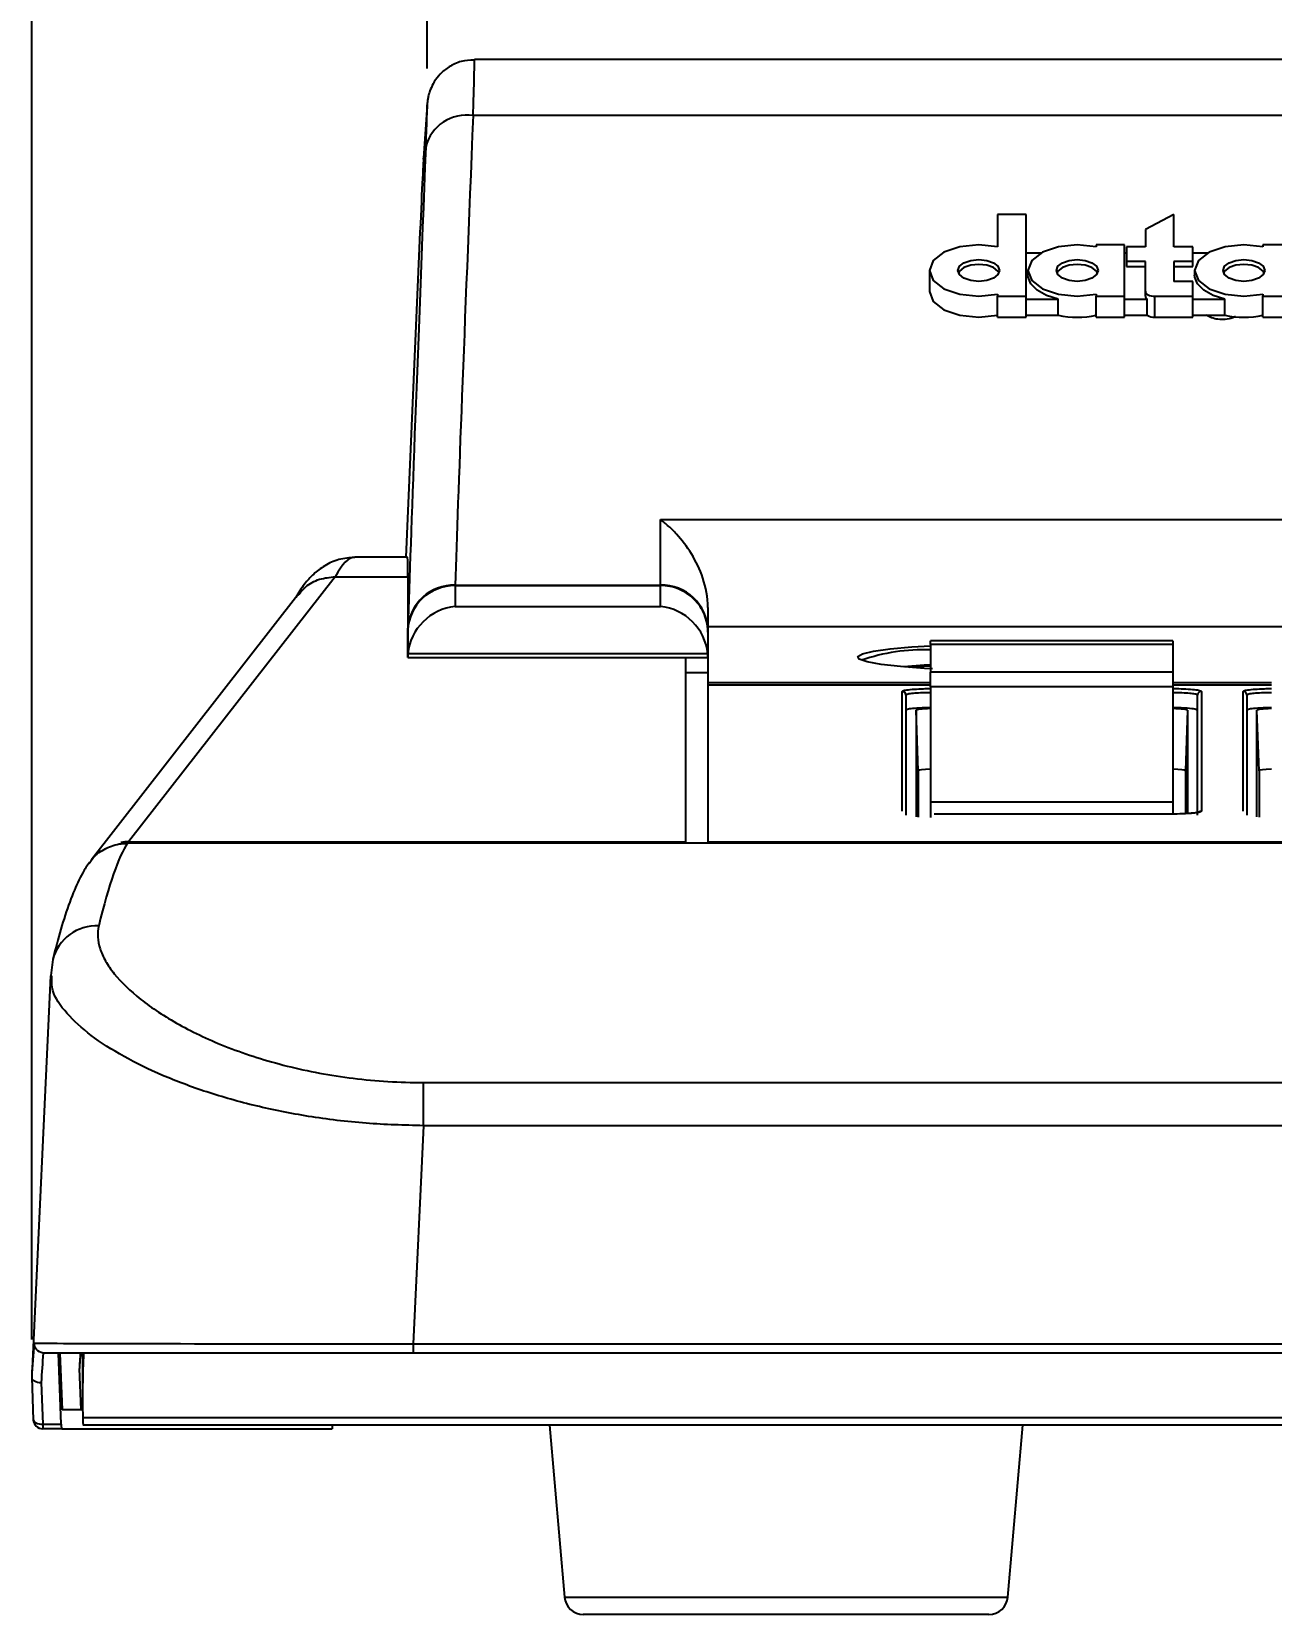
# Model space of a CAD drawing. Header units: millimetres. Extents: x 102 to 710, y 145 to 429.
# Drawn here: x 102.12 to 134.84, y 165.69 to 207.48 of the extents above; entities that cross this region are included whole.
import ezdxf

# ---------------------------------------------------------------- set-up
doc = ezdxf.new("R2010")
doc.units = ezdxf.units.MM
doc.layers.add('DIM', color=5, linetype='Continuous')
doc.styles.add('SLDTEXTSTYLE0', font='TXT', dxfattribs={"width": 0.75})
doc.dimstyles.new('SLDDIMSTYLE0', dxfattribs={"dimtxt": 3.5, "dimasz": 3.302, "dimexe": 0, "dimexo": 0.0625, "dimgap": 0.875, "dimtad": 1, "dimlfac": 2, "dimrnd": 1e-09, "dimzin": 4, "dimdsep": 46, "dimtxsty": 'SLDTEXTSTYLE0', "dimsah": 1, "dimcen": 0.09, "dimadec": 0, "dimazin": 1, "dimtfac": 1, "dimtofl": 0, "dimtmove": 0, "dimatfit": 3, "dimfxl": 1, "dimfrac": 2, "dimtolj": 1, "dimtzin": 12, "dimarcsym": 0})
doc.dimstyles.new('SLDDIMSTYLE1', dxfattribs={"dimtxt": 3.5, "dimasz": 3.302, "dimexe": 0, "dimexo": 0.0625, "dimgap": 0.875, "dimtad": 1, "dimlfac": 2, "dimrnd": 1e-09, "dimzin": 12, "dimdsep": 46, "dimtxsty": 'SLDTEXTSTYLE0', "dimsah": 1, "dimcen": 0.09, "dimadec": 0, "dimazin": 3, "dimtfac": 1, "dimtofl": 0, "dimtmove": 0, "dimatfit": 3, "dimfxl": 1, "dimfrac": 2, "dimtolj": 1, "dimtzin": 12, "dimarcsym": 0})

# ---------------------------------------------------------------- blocks, each defined once
blk = doc.blocks.new('_D')
at = {"layer": 'DIM'}
for p, q in [((102.116, 172.945), (102.118, 235.749)), ((301.968, 172.941), (301.969, 235.745)), ((102.118, 234.749), (301.969, 234.745))]:
    blk.add_line(p, q, dxfattribs=at)
for points in [[(102.118, 234.749), (105.42, 234.241), (105.42, 235.257)], [(301.969, 234.745), (298.667, 235.253), (298.667, 234.237)]]:
    blk.add_solid(points, dxfattribs=at)
at = {"layer": 'DIM', "insert": (188.938, 239.259), "char_height": 3.5, "attachment_point": 1, "rotation": 359.9989, "style": 'SLDTEXTSTYLE0'}
blk.add_mtext('399.70', dxfattribs=at)
blk = doc.blocks.new('_D_1')
at = {"layer": 'DIM'}
for p, q in [((112.554, 206.508), (112.554, 223.747)), ((291.53, 206.508), (291.53, 223.747)), ((112.554, 222.747), (291.53, 222.747))]:
    blk.add_line(p, q, dxfattribs=at)
for points in [[(112.554, 222.747), (115.856, 222.239), (115.856, 223.255)], [(291.53, 222.747), (288.228, 223.255), (288.228, 222.239)]]:
    blk.add_solid(points, dxfattribs=at)
at = {"layer": 'DIM', "insert": (188.938, 227.259), "char_height": 3.5, "attachment_point": 1, "style": 'SLDTEXTSTYLE0'}
blk.add_mtext('357.95', dxfattribs=at)

msp = doc.modelspace()

# ---------------------------------------------------------------- linework, layer by layer
at = {"color": 7, "linetype": 'Continuous', "lineweight": 25}
for p, q in [((290.2771, 206.7471), (113.8069, 206.7471)), ((112.554, 205.5075), (112.4592, 204.1162)), ((112.5557, 205.5382), (112.4609, 204.1469)), ((112.554, 205.5075), (112.5557, 205.5382)), ((290.3153, 205.2664), (113.7688, 205.2664)), ((112.4592, 204.1162), (112.4609, 204.1469)), ((128.367, 202.6553), (127.617, 202.6553)), ((127.617, 202.6553), (127.617, 201.8047)), ((128.367, 200.4961), (128.367, 202.6553)), ((132.267, 202.6553), (131.517, 202.2627)), ((132.267, 201.8047), (132.267, 202.6553)), ((131.517, 202.2627), (131.517, 201.8047)), ((112.3479, 201.7574), (111.9892, 193.6045)), ((128.7609, 201.6376), (128.367, 201.6376)), ((130.967, 201.8571), (130.217, 201.8571)), ((130.217, 201.8571), (130.217, 201.8047)), ((130.967, 200.4961), (130.967, 201.8571)), ((131.017, 201.6376), (130.967, 201.6376)), ((131.017, 201.8047), (131.017, 201.4121)), ((131.517, 201.8047), (131.017, 201.8047)), ((132.767, 201.8047), (132.267, 201.8047)), ((132.767, 201.4121), (132.767, 201.8047)), ((133.1609, 201.6376), (132.767, 201.6376)), ((135.367, 201.8571), (134.617, 201.8571)), ((134.617, 201.8571), (134.617, 201.8047)), ((125.817, 201.1766), (125.817, 200.6227)), ((128.417, 201.1766), (128.417, 201.0488)), ((131.517, 201.4121), (131.017, 201.4121)), ((131.017, 201.4121), (131.017, 201.2843)), ((131.017, 201.2843), (131.517, 201.2843)), ((131.517, 200.627), (131.517, 201.4121)), ((132.767, 201.4121), (132.267, 201.4121)), ((132.267, 201.4121), (132.267, 200.8887)), ((132.267, 201.2843), (132.767, 201.2843)), ((132.767, 201.2843), (132.767, 201.4121)), ((132.817, 201.1766), (132.817, 201.0488)), ((131.517, 200.4992), (131.517, 200.627)), ((132.767, 200.8887), (132.267, 200.8887)), ((132.767, 200.4961), (132.767, 200.8887)), ((127.617, 200.5485), (127.617, 200.4961)), ((127.617, 199.9423), (127.617, 200.4961)), ((127.617, 200.4961), (128.367, 200.4961)), ((128.367, 199.9423), (128.367, 200.4961)), ((128.367, 200.4207), (129.217, 200.4207)), ((129.217, 199.9946), (129.217, 200.4207)), ((130.217, 200.5485), (130.217, 200.4961)), ((130.217, 200.4961), (130.967, 200.4961)), ((130.217, 199.9423), (130.217, 200.4961)), ((130.967, 199.9423), (130.967, 200.4961)), ((130.967, 200.4207), (131.567, 200.4207)), ((131.567, 199.9946), (131.567, 200.4207)), ((131.767, 199.9423), (131.767, 200.4961)), ((131.767, 200.4961), (132.767, 200.4961)), ((132.767, 199.9423), (132.767, 200.4961)), ((132.767, 200.4207), (133.617, 200.4207)), ((133.617, 199.9946), (133.617, 200.4207)), ((134.617, 200.5485), (134.617, 200.4961)), ((134.617, 199.9423), (134.617, 200.4961)), ((134.617, 200.4961), (135.367, 200.4961)), ((127.617, 199.9423), (128.367, 199.9423)), ((128.367, 199.9946), (129.217, 199.9946)), ((130.217, 199.9423), (130.967, 199.9423)), ((130.967, 199.9946), (131.567, 199.9946)), ((131.767, 199.9423), (132.767, 199.9423)), ((132.767, 199.9946), (133.617, 199.9946)), ((134.617, 199.9423), (135.367, 199.9423)), ((118.717, 192.8698), (118.717, 194.5997)), ((112.0346, 193.6045), (110.648, 193.6045)), ((110.1285, 193.0886), (104.6746, 186.0895)), ((110.1322, 193.0886), (112.042, 193.0886)), ((112.042, 193.0886), (112.042, 190.953)), ((113.293, 192.8567), (113.293, 192.3029)), ((113.2948, 192.8698), (113.2944, 192.8567)), ((113.2944, 192.8567), (118.717, 192.8567)), ((113.2948, 192.8698), (118.717, 192.8698)), ((118.717, 192.8567), (118.717, 192.8698)), ((118.717, 192.3029), (118.717, 192.8567)), ((118.717, 192.8567), (118.717, 192.8567)), ((109.1433, 192.6127), (103.6841, 185.6068)), ((113.293, 192.3029), (118.717, 192.3029)), ((118.717, 192.3029), (118.717, 192.3029)), ((119.967, 192.273), (119.967, 191.6801)), ((112.0442, 191.6781), (112.046, 191.7344)), ((112.0442, 191.003), (112.0442, 191.6781)), ((119.967, 191.7763), (162.542, 191.7763)), ((119.967, 191.6801), (119.967, 191.6303)), ((119.967, 191.6303), (119.967, 190.953)), ((112.042, 190.953), (112.0442, 191.003)), ((119.9623, 191.0576), (112.0478, 191.0576)), ((132.242, 191.3929), (125.842, 191.3929)), ((125.842, 191.2963), (125.842, 191.3929)), ((132.242, 191.2963), (125.842, 191.2963)), ((125.842, 191.2963), (125.842, 190.5715)), ((132.242, 191.3929), (132.242, 191.2963)), ((132.242, 191.2963), (132.242, 190.5694)), ((112.042, 190.953), (119.967, 190.953)), ((119.9746, 190.9509), (119.3746, 190.9509)), ((119.3746, 190.9509), (119.3746, 186.0895)), ((119.9746, 190.2881), (119.9746, 190.9509)), ((119.9746, 190.5524), (119.3746, 190.5524)), ((125.842, 190.2881), (119.9746, 190.2881)), ((119.9746, 190.2358), (119.9746, 190.2881)), ((119.9746, 190.2358), (125.842, 190.2358)), ((119.9746, 186.0895), (119.9746, 190.2358)), ((132.242, 190.5694), (125.842, 190.5694)), ((125.842, 190.1795), (125.842, 190.5694)), ((132.242, 190.1795), (125.842, 190.1795)), ((125.842, 190.1795), (125.842, 187.1357)), ((132.242, 190.5694), (132.242, 190.1795)), ((134.842, 190.2881), (132.242, 190.2881)), ((132.242, 190.2358), (134.842, 190.2358)), ((132.242, 190.1795), (132.242, 187.1357)), ((125.0952, 186.895), (125.0952, 190.0632)), ((125.1952, 189.9636), (125.1952, 186.7954)), ((132.8952, 186.7954), (132.8952, 189.9636)), ((132.9952, 190.0632), (132.9952, 186.895)), ((134.0952, 186.895), (134.0952, 190.0632)), ((134.1952, 189.9636), (134.1952, 186.7954)), ((125.4627, 189.5636), (125.4627, 186.7467)), ((125.5186, 187.9648), (125.4627, 189.5636)), ((132.6278, 189.5636), (132.5719, 187.9648)), ((132.6278, 189.5636), (132.6278, 186.8358)), ((134.4627, 186.7467), (134.4627, 189.5636)), ((134.5186, 187.9648), (134.4627, 189.5636)), ((125.5186, 187.9648), (125.5186, 186.7424)), ((132.5719, 187.9648), (132.5719, 186.8319)), ((134.5186, 187.9648), (134.5186, 186.7424)), ((132.242, 187.1357), (125.842, 187.1357)), ((125.842, 187.1357), (125.842, 186.7311)), ((132.1455, 186.8213), (125.9449, 186.8213)), ((132.1455, 186.821), (125.9449, 186.821)), ((132.1455, 186.8213), (132.1455, 186.821)), ((132.242, 187.1357), (132.242, 186.8224)), ((299.4361, 186.0526), (104.648, 186.0526)), ((104.6746, 186.0895), (119.3746, 186.0895)), ((119.3746, 186.0526), (119.3746, 186.0895)), ((119.9746, 186.0895), (174.1095, 186.0895)), ((119.9746, 186.0526), (119.9746, 186.0895)), ((102.676, 182.979), (102.6236, 182.5595)), ((102.6107, 182.5518), (102.126, 172.1781)), ((112.457, 178.5923), (112.457, 179.7331)), ((112.457, 179.7331), (164.3489, 179.7331)), ((112.457, 178.5923), (112.1876, 172.8286)), ((164.3489, 178.5923), (112.457, 178.5923)), ((112.1876, 172.8286), (164.4557, 172.8286)), ((112.1876, 172.8286), (112.1876, 172.5895)), ((112.1876, 172.5895), (102.4405, 172.5895)), ((102.8962, 170.7108), (102.8241, 172.5895)), ((102.8629, 172.5895), (102.9205, 171.0895)), ((103.4614, 172.5587), (103.4129, 172.5587)), ((164.4557, 172.5895), (112.1876, 172.5895)), ((102.1164, 171.941), (102.1591, 170.83)), ((102.3666, 171.8132), (102.4089, 170.7108)), ((103.4195, 171.0895), (103.3775, 172.1824)), ((103.4587, 172.191), (103.4587, 171.4143)), ((103.4195, 171.0895), (102.9205, 171.0895)), ((103.4608, 171.0895), (103.4195, 171.0895)), ((102.4089, 170.7108), (102.8962, 170.7108)), ((102.4089, 170.7108), (102.4089, 170.5895)), ((102.9099, 170.5895), (102.4089, 170.5895)), ((102.9099, 170.5895), (110.0459, 170.5895)), ((103.4643, 170.8835), (300.6028, 170.8835)), ((300.585, 170.6895), (103.4821, 170.6895)), ((110.0496, 170.6895), (110.0459, 170.5895)), ((115.7836, 170.6895), (116.1811, 166.146)), ((127.8861, 166.146), (128.2836, 170.6895)), ((117.0876, 165.6895), (116.6792, 165.6895)), ((127.388, 165.6895), (117.0876, 165.6895))]:
    msp.add_line(p, q, dxfattribs=at)
at = {"color": 8, "linetype": 'Continuous', "lineweight": 25}
for p, q in [((118.717, 194.5997), (162.542, 194.5997)), ((125.9449, 186.821), (125.9449, 186.8213)), ((103.4129, 172.5587), (103.4143, 172.5895)), ((116.1811, 166.146), (127.8861, 166.146))]:
    msp.add_line(p, q, dxfattribs=at)
at = {"color": 7, "linetype": 'Continuous', "lineweight": 25, "flags": 128}
for points in [[(127.617, 201.8047), (127.1192, 201.8571), (126.6211, 201.8056), (126.1986, 201.6582), (125.9162, 201.4373), (125.817, 201.1766), (125.9162, 200.9159), (126.1986, 200.695), (126.6211, 200.5476), (127.1192, 200.4961), (127.617, 200.5485)], [(127.667, 201.1766), (127.6252, 201.0664), (127.5059, 200.973), (127.3275, 200.9106), (127.117, 200.8887), (126.9066, 200.9106), (126.7281, 200.973), (126.6089, 201.0664), (126.567, 201.1766), (126.6089, 201.2868), (126.7281, 201.3802), (126.9066, 201.4426), (127.117, 201.4645), (127.3275, 201.4426), (127.5059, 201.3802), (127.6252, 201.2868), (127.667, 201.1766)], [(130.217, 201.8047), (129.7192, 201.8571), (129.2211, 201.8056), (128.7986, 201.6582), (128.5162, 201.4373), (128.417, 201.1766), (128.5162, 200.9159), (128.7986, 200.695), (129.2211, 200.5476), (129.7192, 200.4961), (130.217, 200.5485)], [(130.267, 201.1766), (130.2252, 201.0664), (130.1059, 200.973), (129.9275, 200.9106), (129.717, 200.8887), (129.5066, 200.9106), (129.3281, 200.973), (129.2089, 201.0664), (129.167, 201.1766), (129.2089, 201.2868), (129.3281, 201.3802), (129.5066, 201.4426), (129.717, 201.4645), (129.9275, 201.4426), (130.1059, 201.3802), (130.2252, 201.2868), (130.267, 201.1766)], [(134.617, 201.8047), (134.1192, 201.8571), (133.6211, 201.8056), (133.1986, 201.6582), (132.9162, 201.4373), (132.817, 201.1766), (132.9162, 200.9159), (133.1986, 200.695), (133.6211, 200.5476), (134.1192, 200.4961), (134.617, 200.5485)], [(134.667, 201.1766), (134.6252, 201.0664), (134.5059, 200.973), (134.3275, 200.9106), (134.117, 200.8887), (133.9066, 200.9106), (133.7281, 200.973), (133.6089, 201.0664), (133.567, 201.1766), (133.6089, 201.2868), (133.7281, 201.3802), (133.9066, 201.4426), (134.117, 201.4645), (134.3275, 201.4426), (134.5059, 201.3802), (134.6252, 201.2868), (134.667, 201.1766)], [(127.6533, 201.1127), (127.6252, 201.1589), (127.5059, 201.2523), (127.3275, 201.3148), (127.117, 201.3367), (126.9066, 201.3148), (126.7281, 201.2523), (126.6089, 201.1589), (126.5808, 201.1127)], [(129.217, 200.4207), (128.9072, 200.5165), (128.6594, 200.6531), (128.4927, 200.8201), (128.4198, 201.0046), (128.417, 201.0488)], [(130.2533, 201.1127), (130.2252, 201.1589), (130.1059, 201.2523), (129.9275, 201.3148), (129.717, 201.3367), (129.5066, 201.3148), (129.3281, 201.2523), (129.2089, 201.1589), (129.1808, 201.1127)], [(133.617, 200.4207), (133.3072, 200.5165), (133.0594, 200.6531), (132.8927, 200.8201), (132.8198, 201.0046), (132.817, 201.0488)], [(134.6533, 201.1127), (134.6252, 201.1589), (134.5059, 201.2523), (134.3275, 201.3148), (134.117, 201.3367), (133.9066, 201.3148), (133.7281, 201.2523), (133.6089, 201.1589), (133.5808, 201.1127)], [(125.817, 200.6227), (125.9162, 200.3621), (126.1986, 200.1412), (126.6211, 199.9938), (127.1192, 199.9423), (127.617, 199.9946)], [(131.517, 200.627), (131.5218, 200.6015), (131.5361, 200.5769), (131.5592, 200.5543), (131.5903, 200.5345), (131.6281, 200.5182), (131.6714, 200.5061), (131.7183, 200.4986), (131.767, 200.4961)], [(125.8949, 190.6579), (125.6856, 190.6698), (125.0523, 190.7172), (124.5414, 190.7747), (124.1738, 190.8401), (123.9646, 190.9105), (123.9223, 190.9831), (124.0487, 191.055), (124.3386, 191.1232), (124.7801, 191.185), (125.3551, 191.2377), (125.842, 191.269)], [(125.842, 190.7606), (125.6762, 190.7506), (125.1373, 190.7097)], [(125.289, 190.6972), (125.7988, 190.7359), (125.842, 190.7386)]]:
    msp.add_lwpolyline(points, dxfattribs=at)
at = {"color": 8, "linetype": 'Continuous', "lineweight": 25, "flags": 128}
msp.add_lwpolyline([(102.1591, 170.83), (102.1618, 170.8135), (102.1743, 170.7886), (102.1965, 170.7657), (102.2274, 170.7459), (102.2658, 170.7299), (102.3101, 170.7185), (102.3585, 170.712), (102.4089, 170.7108)], dxfattribs=at)
at = {"color": 7, "linetype": 'Continuous', "lineweight": 25}
for centre, radius, start, end in [((113.5932, 204.1747), 1.1057, 80.86153, 166.0704), ((131.6171, 200.5077), 0.1004, 184.86818, 240.11289), ((129.717, 202.3448), 2.4028, 257.98941, 282.01059), ((131.7546, 200.3032), 0.3611, 238.69964, 271.96678), ((134.117, 202.3448), 2.4028, 257.98941, 282.01059), ((113.2628, 191.6505), 1.2197, 88.49779, 176.05678), ((118.7464, 191.6492), 1.221, 1.44992, 91.37986), ((125.6829, 186.057), 5.1046, 88.21379, 108.97937), ((125.0954, 189.9634), 0.0998, 0.11129, 90.10897), ((132.995, 189.9634), 0.0998, 89.89346, 179.88627), ((134.0954, 189.9634), 0.0998, 0.10522, 90.11078), ((104.9275, 172.2265), 1.5506, 167.63121, 181.63294), ((102.4089, 170.8395), 0.25, 182.19677, 270), ((116.6792, 166.1895), 0.5, 185, 270), ((127.388, 166.1895), 0.5, 270, 355)]:
    msp.add_arc(centre, radius, start, end, dxfattribs=at)
at = {"color": 8, "linetype": 'Continuous', "lineweight": 25}
for centre, radius, start, end in [((132.9952, 186.7948), 0.1002, 89.97864, 130.12348), ((103.8295, 182.6738), 1.1969, 87.30175, 165.16389)]:
    msp.add_arc(centre, radius, start, end, dxfattribs=at)
for centre, major_axis, ratio, start_param, end_param in [((113.6438, 201.7471), (0.1631, 5), 0.0028509, 5.4932989, 6.2833973), ((112.395, 201.8014), (0.1631, 3.75), 0.0037981, 6.2118735, 6.4365668), ((107.7391, 133.6045), (2.9203, 59.9997), 0.0623641, 0.0030248, 0.1342599)]:
    msp.add_ellipse(centre, major_axis=major_axis, ratio=ratio, start_param=start_param, end_param=end_param, dxfattribs=at)
at = {"color": 7, "linetype": 'Continuous', "lineweight": 25}
for centre, major_axis, ratio, start_param, end_param in [((112.395, 201.8014), (0.1631, 3.75), 0.0037981, 5.4933711, 6.2118735), ((115.4763, 240.4594), (2.2291, 50), 0.0038927, 2.3517868, 2.8299946), ((114.2275, 240.5137), (2.2291, 51.25), 0.0037981, 2.3517785, 2.8299863), ((112.3426, 201.3984), (0.1196, 2.75), 0.0037981, 0.1533815, 1.4400618), ((109.4249, 133.6045), (2.6097, 60), 0.0037981, 6.152126, 6.2833505), ((113.293, 191.6237), (1.2498, -0.0198), 0.9863635, 1.5864188, 3.1135819), ((113.3476, 193.3461), (1.2512, 0.0246), 0.3906392, 4.6610882, 4.6621839), ((113.293, 191.0576), (0.9216, 0.9216), 0.9163312, 0.8290314, 2.3125613), ((118.717, 191.0576), (0.9216, -0.9216), 0.9163312, 0.8290314, 2.3125613), ((113.293, 190.9483), (0, -1.2548), 0.9961947, 4.6251225, 4.6687557), ((118.717, 190.9483), (0, -1.2548), 0.9961947, 1.5746016, 1.6580628), ((125.963, 189.5635), (0.5003, -0.0001), 0.0871557, 1.8149906, 3.141602), ((132.1275, 189.5635), (0.5003, 0.0001), 0.0871557, 6.283176, 7.6229137), ((134.963, 189.5635), (0.5003, -0.0001), 0.0871557, 1.8149906, 3.141602), ((126.0189, 187.9647), (0.5003, -0.0001), 0.0871557, 1.9320557, 3.141602), ((132.0716, 187.9647), (0.5003, 0.0001), 0.0871557, 6.283176, 7.5063253), ((135.0189, 187.9647), (0.5003, -0.0001), 0.0871557, 1.9320557, 3.141602), ((102.5439, 136.2832), (2.4232, 49.9998), 0.0620999, 0.0990907, 0.3150084), ((104.6746, 184.8443), (1.2529, 0), 0.9939053, 1.5707963, 1.7336619), ((104.6746, 184.8443), (1.2529, 0), 0.9939053, 2.2023402, 2.4826115), ((112.1137, 171.6823), (1.2329, 17.4899), 0.5700123, 1.5441688, 1.5959542), ((112.1678, 172.8395), (10.0104, -0.0117), 0.001087, 3.2097002, 4.7143754), ((112.1137, 171.5535), (1.2132, 17.5019), 0.5554329, 1.5500441, 1.5944498), ((112.0911, 171.1979), (0.2746, 15.5957), 0.5604496, 1.4913144, 1.5174991), ((112.6087, 171.4143), (0, 15.2282), 0.6008606, 1.4935461, 1.6056603), ((112.6087, 172.191), (0, 15.2282), 0.6008606, 1.5466477, 1.5707963), ((102.6883, -30.0314), (-0.5228, 202.6209), 0.0031469, 0.0637294, 0.0792606), ((102.9099, 170.8395), (0, 0.25), 0.0638412, 2.1118484, 3.1415927), ((103.4821, 171.0895), (0, 0.4), 0.0610004, 2.8767858, 3.1415927)]:
    msp.add_ellipse(centre, major_axis=major_axis, ratio=ratio, start_param=start_param, end_param=end_param, dxfattribs=at)
for points, knots in [([(113.7968, 206.7341), (113.6813, 206.7293), (113.4471, 206.7195), (113.141, 206.5701), (112.904, 206.3771), (112.7447, 206.1704), (112.6469, 205.9764), (112.5954, 205.8167), (112.5737, 205.7064), (112.5659, 205.6509), (112.5619, 205.6155), (112.5585, 205.5772), (112.5568, 205.5542), (112.5557, 205.5382)], [0, 0, 0, 0, 0.1527182, 0.3096009, 0.4431468, 0.5580401, 0.6547145, 0.7317749, 0.7828809, 0.8113504, 0.8406554, 0.8891614, 1, 1, 1, 1]), ([(133.9001, 199.9652), (133.8752, 199.9517), (133.7983, 199.9098), (133.6309, 199.8794), (133.435, 199.8817), (133.2561, 199.9207), (133.1651, 199.9697), (133.1189, 199.9946)], [0, 0, 0, 0, 0.1164316, 0.3596718, 0.577366, 0.7851919, 1, 1, 1, 1]), ([(119.967, 192.273), (119.967, 192.5524), (119.9148, 192.8097), (119.7555, 193.2892), (119.6505, 193.502), (119.4138, 193.8868), (119.2806, 194.0594), (119.0737, 194.2853), (119.0033, 194.3552), (118.8611, 194.485), (118.7887, 194.5452), (118.717, 194.5997)], [0, 0, 0, 0, 0.25, 0.25, 0.5, 0.5, 0.75, 0.75, 0.875, 0.875, 1, 1, 1, 1]), ([(110.6497, 193.599), (110.5046, 193.5884), (110.2029, 193.5662), (109.8311, 193.3813), (109.5351, 193.1502), (109.2864, 192.8682), (109.1577, 192.657), (109.0856, 192.5387)], [0, 0, 0, 0, 0.15933378, 0.33140928, 0.51393547, 0.72775132, 1, 1, 1, 1]), ([(109.1543, 192.6029), (109.2155, 192.6796), (109.3637, 192.8654), (109.7102, 193.0481), (109.989, 193.0751), (110.1285, 193.0886)], [0, 0, 0, 0, 0.2604019, 0.6301978, 1, 1, 1, 1]), ([(119.967, 191.6303), (119.967, 191.6298), (119.967, 191.6293), (119.967, 191.6356), (119.9669, 191.641), (119.9667, 191.6559), (119.9664, 191.6661), (119.965, 191.6965), (119.9637, 191.7168), (119.958, 191.7774), (119.9522, 191.8176), (119.9287, 191.9375), (119.9053, 192.015), (119.8434, 192.1644), (119.8045, 192.237), (119.7142, 192.3715), (119.6628, 192.434), (119.5471, 192.5492), (119.483, 192.6015), (119.3473, 192.6915), (119.2751, 192.73), (119.122, 192.7931), (119.0435, 192.8166), (118.8829, 192.8485), (118.8001, 192.8567), (118.717, 192.8567)], [0, 0, 0, 0, 0.0078125, 0.0078125, 0.015625, 0.015625, 0.03125, 0.03125, 0.0625, 0.0625, 0.125, 0.125, 0.25, 0.25, 0.375, 0.375, 0.5, 0.5, 0.625, 0.625, 0.75, 0.75, 0.875, 0.875, 1, 1, 1, 1]), ([(125.0952, 190.0632), (125.0997, 190.0687), (125.1108, 190.0822), (125.2109, 190.103), (125.4011, 190.1218), (125.6261, 190.1334), (125.7816, 190.135), (125.842, 190.1357)], [0, 0, 0, 0, 0.1542261, 0.3799907, 0.6183749, 0.8516797, 1, 1, 1, 1]), ([(132.242, 190.1363), (132.2725, 190.136), (132.3948, 190.1351), (132.6015, 190.127), (132.8192, 190.1107), (132.9651, 190.0882), (132.9852, 190.0715), (132.9952, 190.0632)], [0, 0, 0, 0, 0.0743664, 0.2987959, 0.5357654, 0.7676913, 1, 1, 1, 1]), ([(132.8952, 189.9636), (132.8952, 189.9636), (132.8952, 189.9688), (132.8642, 189.9866), (132.7411, 190.0052), (132.5473, 190.0199), (132.3692, 190.0269), (132.2649, 190.0277), (132.242, 190.0279)], [0, 0, 0, 0, 0.00002779, 0.23462158, 0.4696527, 0.70818732, 0.93598153, 1, 1, 1, 1]), ([(134.0952, 190.0632), (134.0997, 190.0687), (134.1108, 190.0822), (134.2109, 190.103), (134.4011, 190.1218), (134.6261, 190.1334), (134.7816, 190.135), (134.842, 190.1357)], [0, 0, 0, 0, 0.1542246, 0.3799883, 0.6183713, 0.8516804, 1, 1, 1, 1]), ([(125.842, 189.6284), (125.7688, 189.6274), (125.5858, 189.6251), (125.3679, 189.6092), (125.2228, 189.5876), (125.2044, 189.5725), (125.1952, 189.5651)], [0, 0, 0, 0, 0.2064374, 0.5159111, 0.7598788, 1, 1, 1, 1]), ([(132.8952, 189.5651), (132.8807, 189.5746), (132.8514, 189.5938), (132.6519, 189.6153), (132.4333, 189.6269), (132.2944, 189.6284), (132.242, 189.6289)], [0, 0, 0, 0, 0.3035176, 0.6108346, 0.8531037, 1, 1, 1, 1]), ([(134.842, 189.6284), (134.7688, 189.6274), (134.5858, 189.6251), (134.3679, 189.6092), (134.2228, 189.5876), (134.2044, 189.5725), (134.1952, 189.5651)], [0, 0, 0, 0, 0.2064428, 0.5159144, 0.7598805, 1, 1, 1, 1]), ([(132.5636, 186.8318), (132.5191, 186.8294), (132.393, 186.8225), (132.2428, 186.8216), (132.1455, 186.821)], [0, 0, 0, 0, 0.3527706, 1, 1, 1, 1]), ([(132.9382, 186.8727), (132.9371, 186.8722), (132.9338, 186.8709), (132.8871, 186.8594), (132.7779, 186.8444), (132.6393, 186.8359), (132.5636, 186.8313)], [0, 0, 0, 0, 0.0962083, 0.290759, 0.6130561, 1, 1, 1, 1]), ([(103.6334, 185.512), (103.6553, 185.5508), (103.7464, 185.7114), (104.0222, 185.9059), (104.357, 186.0375), (104.5728, 186.0487), (104.648, 186.0526)], [0, 0, 0, 0, 0.1112239, 0.4614854, 0.8125193, 1, 1, 1, 1]), ([(103.6384, 185.5455), (103.5784, 185.4547), (103.4103, 185.2002), (103.203, 184.7379), (102.9731, 184.091), (102.7971, 183.475), (102.6985, 183.0834), (102.6724, 182.9799)], [0, 0, 0, 0, 0.1354837, 0.3797104, 0.6519153, 0.9080503, 1, 1, 1, 1]), ([(103.8858, 183.8693), (103.8393, 183.6767), (103.8525, 183.4749), (103.9556, 183.159), (104.0039, 183.0515), (104.1289, 182.8324), (104.2059, 182.7202), (104.4783, 182.3813), (104.712, 182.1544), (105.1405, 181.8162), (105.2964, 181.7038), (105.6357, 181.4804), (105.8181, 181.3703), (106.3972, 181.0496), (106.8279, 180.847), (107.5473, 180.5672), (107.7984, 180.4785), (108.3152, 180.3145), (108.5821, 180.2386), (109.1333, 180.1005), (109.4176, 180.0383), (110.0051, 179.929), (110.3046, 179.8828), (111.2098, 179.7716), (111.8264, 179.7331), (112.457, 179.7331)], [0, 0, 0, 0, 0.125, 0.125, 0.1875, 0.1875, 0.25, 0.25, 0.375, 0.375, 0.4375, 0.4375, 0.5, 0.5, 0.625, 0.625, 0.6875, 0.6875, 0.75, 0.75, 0.8125, 0.8125, 0.875, 0.875, 1, 1, 1, 1]), ([(102.4198, 172.5904), (102.3506, 172.5961), (102.2865, 172.6317), (102.2021, 172.7292), (102.1803, 172.7909), (102.1806, 172.8504)], [0, 0, 0, 0, 0.5, 0.5, 1, 1, 1, 1]), ([(102.1164, 171.9448), (102.1158, 171.9106), (102.1426, 171.8768), (102.235, 171.8282), (102.3011, 171.8137), (102.3666, 171.8132)], [0, 0, 0, 0, 0.5, 0.5, 1, 1, 1, 1]), ([(102.1167, 171.9533), (102.1166, 171.951), (102.1165, 171.9489), (102.1165, 171.9472), (102.1164, 171.9463), (102.1164, 171.9455), (102.1164, 171.9448)], [0, 0, 0, 0, 0.000015702583, 0.000015702583, 0.000015702583, 0.000023420518, 0.000023420518, 0.000023420518, 0.000023420518]), ([(103.4643, 170.8835), (103.4653, 170.8473), (103.4673, 170.7749), (103.4718, 170.7235), (103.475, 170.707), (103.4757, 170.7035)], [0, 0, 0, 0, 0.44034275, 0.88067503, 1, 1, 1, 1])]:
    msp.add_open_spline(points, degree=3, knots=knots, dxfattribs=at)
for points in [[(110.1322, 193.0886), (110.131, 193.0886), (110.1297, 193.0886), (110.1285, 193.0886)], [(102.4405, 172.5895), (102.4336, 172.5895), (102.4267, 172.5898), (102.4198, 172.5904)]]:
    msp.add_open_spline(points, degree=3, dxfattribs=at)
at = {"color": 8, "linetype": 'Continuous', "lineweight": 25}
for points, knots in [([(125.842, 190.0273), (125.7929, 190.0268), (125.6598, 190.0254), (125.4651, 190.0153), (125.2973, 189.9987), (125.2091, 189.9803), (125.1992, 189.9684), (125.1952, 189.9636)], [0, 0, 0, 0, 0.1383283, 0.3749671, 0.6151357, 0.8444886, 1, 1, 1, 1]), ([(134.842, 190.0273), (134.7929, 190.0268), (134.6598, 190.0254), (134.4651, 190.0153), (134.2973, 189.9987), (134.2091, 189.9803), (134.1992, 189.9684), (134.1952, 189.9636)], [0, 0, 0, 0, 0.138328, 0.3749724, 0.6151358, 0.8444881, 1, 1, 1, 1]), ([(132.9952, 186.895), (132.9908, 186.8895), (132.9799, 186.876), (132.8778, 186.8555), (132.7294, 186.8389), (132.6026, 186.8335), (132.5636, 186.8318)], [0, 0, 0, 0, 0.21292785, 0.52462926, 0.85374362, 1, 1, 1, 1]), ([(112.457, 178.5923), (111.9496, 178.6063), (110.9202, 178.6347), (109.4292, 178.8218), (108.013, 179.104), (106.7121, 179.474), (105.5348, 179.9186), (104.4998, 180.4263), (103.6393, 180.9816), (102.9988, 181.573), (102.6306, 182.1114), (102.6456, 182.4226), (102.6517, 182.5499)], [0, 0, 0, 0, 0.0945833, 0.1919087, 0.2861258, 0.3827986, 0.4807576, 0.5811037, 0.6879208, 0.7975922, 0.917161, 1, 1, 1, 1])]:
    msp.add_open_spline(points, degree=3, knots=knots, dxfattribs=at)

# ---------------------------------------------------------------- dimensions: what is measured, and where the dimension line sits
at = {"layer": 'DIM'}
dim = msp.add_linear_dim(base=(301.9688, 234.7451), p1=(102.1164, 171.9448), p2=(301.9676, 171.9411), angle=359.99891, dimstyle='SLDDIMSTYLE0', dxfattribs=at)
dim.commit()
dim.dimension.update_dxf_attribs({"geometry": '_D', "text_midpoint": (196.0493, 234.7471), "dimtype": 160})
dim = msp.add_linear_dim(base=(291.53, 222.7471), p1=(112.554, 205.5075), p2=(291.53, 205.5075), dimstyle='SLDDIMSTYLE1', dxfattribs=at)
dim.commit()
dim.dimension.update_dxf_attribs({"geometry": '_D_1', "text_midpoint": (196.0493, 222.7471), "dimtype": 160})

doc.saveas('drawing.dxf')
